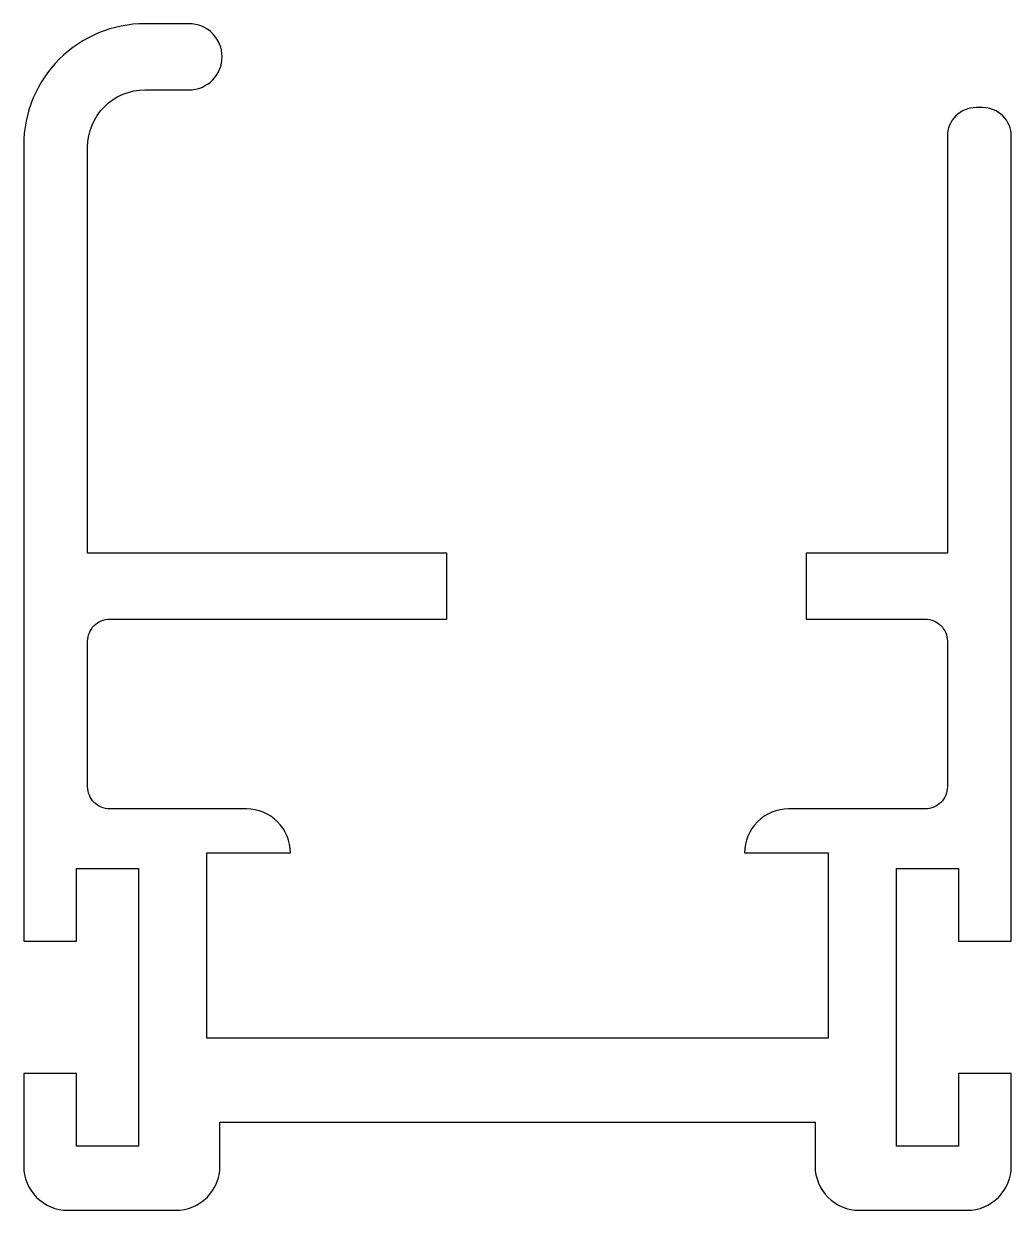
# Model space of a CAD drawing. Extents: x 948.1 to 970.5, y -4.1 to 22.8.
import ezdxf

# ---------------------------------------------------------------- set-up
doc = ezdxf.new("R2010")
doc.units = 0
doc.header["$LTSCALE"] = 15
doc.layers.get('0').update_dxf_attribs({"linetype": 'CONTINUOUS'})

msp = doc.modelspace()

# ---------------------------------------------------------------- linework, layer by layer
at = {"ltscale": 0.05}
msp.add_lwpolyline([(968.51, 9.327, -0.414214), (969.01, 8.827), (969.01, 5.527, -0.414214), (968.51, 5.027), (965.41, 5.027, 0.414214), (964.41, 4.027), (964.41, 4.027), (966.31, 4.027), (966.31, -0.173), (952.21, -0.173), (952.21, 4.027), (954.11, 4.027), (954.11, 4.027, 0.414214), (953.11, 5.027), (950.01, 5.027, -0.414214), (949.51, 5.527), (949.51, 8.827, -0.414214), (950.01, 9.327), (957.66, 9.327), (957.66, 10.827), (949.51, 10.827), (949.51, 20.027, -0.414214), (950.81, 21.327), (951.81, 21.327, 0.414214), (952.56, 22.077), (952.56, 22.077, 0.414214), (951.81, 22.827), (950.81, 22.827, 0.414214), (948.06, 20.077), (948.06, 2.027), (949.26, 2.027), (949.26, 3.677), (950.66, 3.677), (950.66, -2.623), (949.26, -2.623), (949.26, -0.973), (948.06, -0.973), (948.06, -3.073, 0.414214), (949.06, -4.073), (951.51, -4.073, 0.414214), (952.51, -3.073), (952.51, -2.073), (966.01, -2.073), (966.01, -3.073, 0.414214), (967.01, -4.073), (969.46, -4.073, 0.414214), (970.46, -3.073), (970.46, -0.973), (969.26, -0.973), (969.26, -2.623), (967.86, -2.623), (967.86, 3.677), (969.26, 3.677), (969.26, 2.027), (970.46, 2.027), (970.46, 20.277, 0.414214), (969.81, 20.927), (969.66, 20.927, 0.414214), (969.01, 20.277), (969.01, 10.827), (965.81, 10.827), (965.81, 9.327)], format="xyb", close=True, dxfattribs=at)

doc.saveas('drawing.dxf')
